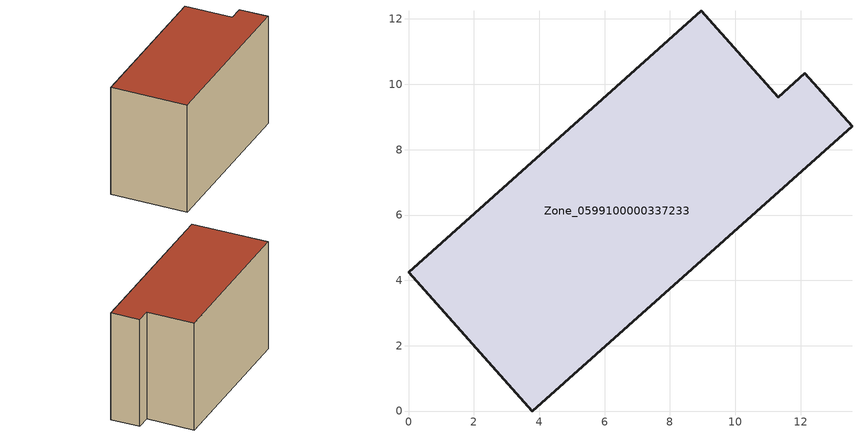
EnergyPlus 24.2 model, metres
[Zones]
Zone_0599100000337233
 floor ground (C_G): 3.79,0 0,4.25 8.96,12.25 11.31,9.61 12.13,10.34 13.57,8.72 z0
 wall outside (C_F): 0,4.25 3.79,0 13.57,8.72 12.13,10.34 11.31,9.61 8.96,12.25 0,4.25 z0:8.39
 roof outside (C_R): 8.96,12.25 0,4.25 3.79,0 13.57,8.72 12.13,10.34 11.31,9.61 z8.39
[BUILDING]
Pand.0599100000337233: North Axis=0; Terrain=City; Loads Convergence Tolerance Value=0.04; Temperature Convergence Tolerance Value=0.4; Solar Distribution=FullExterior; Maximum Number of Warmup Days=25; Minimum Number of Warmup Days=1
[Site:Location]
Rotterdam.The.Hague.AP_ZH_NLD Design_Conditions: Latitude=51.96; Longitude=4.45; Time Zone=1; Elevation=-4.5
[SITE:GROUNDTEMPERATURE:BUILDINGSURFACE]
18, 18, 18, 18, 18, 18, 18, 18, 18, 18, 18, 18
[MATERIAL] Thermal Absorptance=0.9; Solar Absorptance=0.7; Visible Absorptance=0.7
Name | Roughness | Thickness | Conductivity | Density | Specific Heat
G.TC.1975-1991 | MediumSmooth | 0.15 | 0.288461 | 540 | 1210
F.TC.1975-1991 | Rough | 0.3 | 0.230769 | 1920 | 840
R.TC.1975-1991 | MediumRough | 0.2 | 0.153846 | 1500 | 1000
[CONSTRUCTION]
C_G: G.TC.1975-1991
C_F: F.TC.1975-1991
C_R: R.TC.1975-1991
[ZONE]
Zone_0599100000337233: Type=1; Multiplier=1; Ceiling Height=Autocalculate; Volume=Autocalculate; Floor Area=autocalculate; Part of Total Floor Area=Yes
[ZONEINFILTRATION:DESIGNFLOWRATE]
Infil_Zone_0599100000337233: Zone or ZoneList or Space or SpaceList=Zone_0599100000337233; Schedule=AlwaysOn; Design Flow Rate Calculation Method=Flow/Area; Flow Rate per Floor Area=0.003; Constant Term Coefficient=1; Temperature Term Coefficient=0; Velocity Term Coefficient=0; Velocity Squared Term Coefficient=0
[HVACTEMPLATE:ZONE:IDEALLOADSAIRSYSTEM]
Zone_0599100000337233: Maximum Heating Supply Air Temperature=50; Minimum Cooling Supply Air Temperature=13; Maximum Heating Supply Air Humidity Ratio=0.0156; Minimum Cooling Supply Air Humidity Ratio=0.0077; Heating Limit=NoLimit; Cooling Limit=NoLimit; Dehumidification Control Type=ConstantSensibleHeatRatio; Cooling Sensible Heat Ratio=0.7; Dehumidification Setpoint=60; Humidification Control Type=None; Humidification Setpoint=30; Outdoor Air Method=None; Outdoor Air Flow Rate per Person=0.00944; Outdoor Air Flow Rate per Zone Floor Area=0; Outdoor Air Flow Rate per Zone=0; Demand Controlled Ventilation Type=None; Outdoor Air Economizer Type=NoEconomizer; Heat Recovery Type=None; Sensible Heat Recovery Effectiveness=0.7; Latent Heat Recovery Effectiveness=0.65
[ZONECONTROL:THERMOSTAT]
ThermostatControl_Zone_0599100000337233: Zone or ZoneList=Zone_0599100000337233; Control Type Schedule=DualSetpointControlType; Control 1=Thermostat_Zone_0599100000337233; Temperature Difference Between Cutout And Setpoint=0
[THERMOSTATSETPOINT:DUALSETPOINT]
Thermostat_Zone_0599100000337233: Heating Setpoint Temperature Schedule=HeatingSetpoint_Zone_0599100000337233; Cooling Setpoint Temperature Schedule=CoolingSetpoint_Zone_0599100000337233
[SCHEDULE:COMPACT]
HeatingSetpoint_Zone_0599100000337233: Through: 12/31, For: AllDays, Until: 24:00, 21
CoolingSetpoint_Zone_0599100000337233: Through: 12/31, For: AllDays, Until: 24:00, 24
DualSetpointControlType: Through: 12/31, For: AllDays, Until: 24:00, 4
AlwaysOn: Through: 12/31, For: AllDays, Until: 24:00, 1
